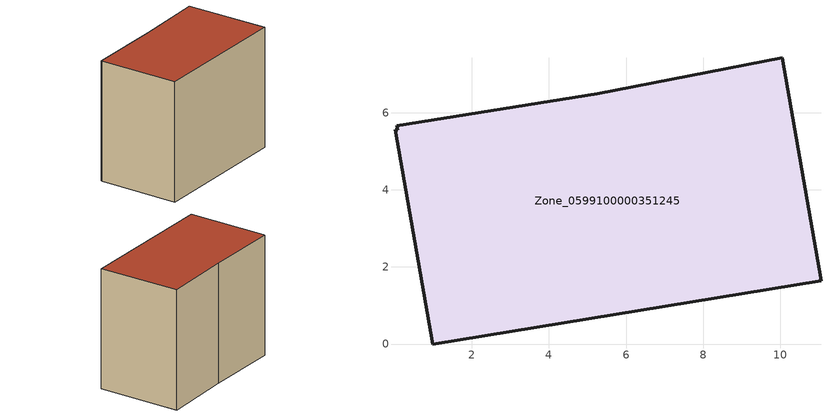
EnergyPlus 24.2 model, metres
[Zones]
Zone_0599100000351245
 floor ground (C_G): 5.26,6.5 10.05,7.42 11.06,1.64 0.99,0 0.02,5.56 0.08,5.57 0.06,5.67 z0
 wall outside (C_F): 10.05,7.42 5.26,6.5 0.06,5.67 0.08,5.57 0.02,5.56 0.99,0 11.06,1.64 10.05,7.42 z0:8.5
 roof outside (C_R): 5.26,6.5 0.06,5.67 0.08,5.57 0.02,5.56 0.99,0 11.06,1.64 10.05,7.42 z8.5
[BUILDING]
Pand.0599100000351245: North Axis=0; Terrain=City; Loads Convergence Tolerance Value=0.04; Temperature Convergence Tolerance Value=0.4; Solar Distribution=FullExterior; Maximum Number of Warmup Days=25; Minimum Number of Warmup Days=1
[Site:Location]
Rotterdam.The.Hague.AP_ZH_NLD Design_Conditions: Latitude=51.96; Longitude=4.45; Time Zone=1; Elevation=-4.5
[SITE:GROUNDTEMPERATURE:BUILDINGSURFACE]
18, 18, 18, 18, 18, 18, 18, 18, 18, 18, 18, 18
[MATERIAL] Thermal Absorptance=0.9; Solar Absorptance=0.7; Visible Absorptance=0.7
Name | Roughness | Thickness | Conductivity | Density | Specific Heat
G.TI.1992-2005 | MediumSmooth | 0.15 | 0.06 | 540 | 1210
F.TI.1992-2005 | Rough | 0.3 | 0.12 | 1920 | 840
R.TI.1992-2005 | MediumRough | 0.2 | 0.08 | 1500 | 1000
[CONSTRUCTION]
C_G: G.TI.1992-2005
C_F: F.TI.1992-2005
C_R: R.TI.1992-2005
[ZONE]
Zone_0599100000351245: Type=1; Multiplier=1; Ceiling Height=Autocalculate; Volume=Autocalculate; Floor Area=autocalculate; Part of Total Floor Area=Yes
[ZONEINFILTRATION:DESIGNFLOWRATE]
Infil_Zone_0599100000351245: Zone or ZoneList or Space or SpaceList=Zone_0599100000351245; Schedule=AlwaysOn; Design Flow Rate Calculation Method=Flow/Area; Flow Rate per Floor Area=0.0015; Constant Term Coefficient=1; Temperature Term Coefficient=0; Velocity Term Coefficient=0; Velocity Squared Term Coefficient=0
[HVACTEMPLATE:ZONE:IDEALLOADSAIRSYSTEM]
Zone_0599100000351245: Maximum Heating Supply Air Temperature=50; Minimum Cooling Supply Air Temperature=13; Maximum Heating Supply Air Humidity Ratio=0.0156; Minimum Cooling Supply Air Humidity Ratio=0.0077; Heating Limit=NoLimit; Cooling Limit=NoLimit; Dehumidification Control Type=ConstantSensibleHeatRatio; Cooling Sensible Heat Ratio=0.7; Dehumidification Setpoint=60; Humidification Control Type=None; Humidification Setpoint=30; Outdoor Air Method=None; Outdoor Air Flow Rate per Person=0.00944; Outdoor Air Flow Rate per Zone Floor Area=0; Outdoor Air Flow Rate per Zone=0; Demand Controlled Ventilation Type=None; Outdoor Air Economizer Type=NoEconomizer; Heat Recovery Type=None; Sensible Heat Recovery Effectiveness=0.7; Latent Heat Recovery Effectiveness=0.65
[ZONECONTROL:THERMOSTAT]
ThermostatControl_Zone_0599100000351245: Zone or ZoneList=Zone_0599100000351245; Control Type Schedule=DualSetpointControlType; Control 1=Thermostat_Zone_0599100000351245; Temperature Difference Between Cutout And Setpoint=0
[THERMOSTATSETPOINT:DUALSETPOINT]
Thermostat_Zone_0599100000351245: Heating Setpoint Temperature Schedule=HeatingSetpoint_Zone_0599100000351245; Cooling Setpoint Temperature Schedule=CoolingSetpoint_Zone_0599100000351245
[SCHEDULE:COMPACT]
HeatingSetpoint_Zone_0599100000351245: Through: 12/31, For: AllDays, Until: 24:00, 21
CoolingSetpoint_Zone_0599100000351245: Through: 12/31, For: AllDays, Until: 24:00, 24
DualSetpointControlType: Through: 12/31, For: AllDays, Until: 24:00, 4
AlwaysOn: Through: 12/31, For: AllDays, Until: 24:00, 1
